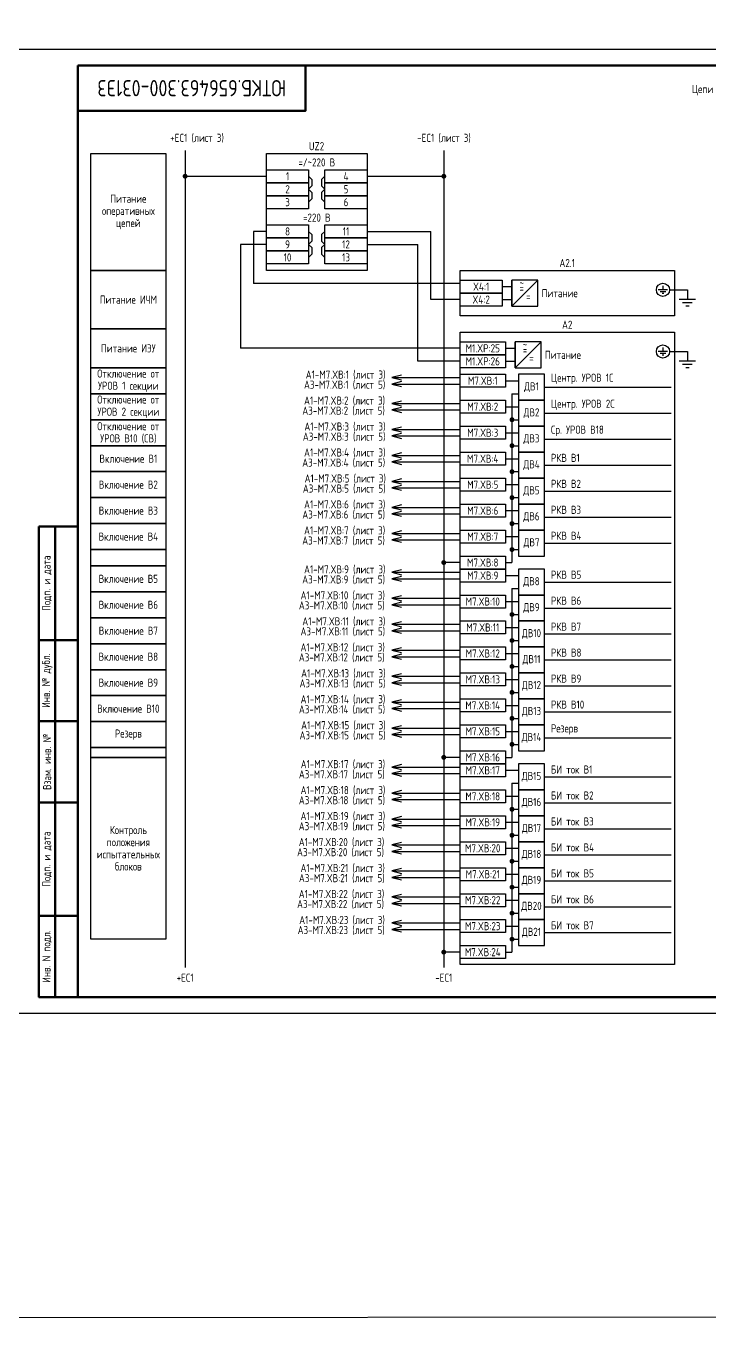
# Model space of a CAD drawing. Header units: millimetres. Extents: x -1043 to 5194, y -96 to 1568.
# Drawn here: x 1264 to 1474.2, y -96 to 304.1 of the extents above; entities that cross this region are included whole.
import ezdxf

# ---------------------------------------------------------------- set-up
doc = ezdxf.new("R2010")
doc.units = ezdxf.units.MM
doc.styles.add('Gost_type_A', font='GOST_A.TTF')

# ---------------------------------------------------------------- blocks, each defined once
blk = doc.blocks.new('Штамп угловой верхний')
at = {"lineweight": 50}
blk.add_lwpolyline([(0, 0), (70, 0), (70, -14), (0, -14)], close=True, dxfattribs=at)
blk = doc.blocks.new('Формат_А3')
blk.add_lwpolyline([(-420, 297), (0, 297), (0, 0), (-420, 0)], close=True)
at = {"lineweight": 50}
blk.add_lwpolyline([(-400, 292), (-5, 292), (-5, 5), (-400, 5)], close=True, dxfattribs=at)
blk = doc.blocks.new('Штамп левый нижний')
at = {"lineweight": 50}
for points in [[(-12, 145), (-7, 145), (-7, 110), (-12, 110)], [(-7, 145), (0, 145), (0, 110), (-7, 110)], [(-12, 110), (-7, 110), (-7, 85), (-12, 85)], [(-7, 110), (0, 110), (0, 85), (-7, 85)], [(-12, 85), (-7, 85), (-7, 60), (-12, 60)], [(-7, 85), (0, 85), (0, 60), (-7, 60)], [(-12, 60), (-7, 60), (-7, 25), (-12, 25)], [(-7, 60), (0, 60), (0, 25), (-7, 25)], [(-12, 25), (-7, 25), (-7, 0), (-12, 0)], [(-7, 25), (0, 25), (0, 0), (-7, 0)]]:
    blk.add_lwpolyline(points, close=True, dxfattribs=at)
at = {"char_height": 2.5, "attachment_point": 5, "rotation": 90, "style": 'Gost_type_A'}
for s, insert, width in [('Подп. и дата', (-9.5, 127.5), 35), ('Инв. № дубл.', (-9.5, 97.5), 25), ('Взам. инв. №', (-9.5, 72.5), 25), ('Подп. и дата', (-9.5, 42.5), 35), ('Инв. N подл.', (-9.5, 12.5), 25)]:
    blk.add_mtext(s, dxfattribs=dict(at, insert=insert, width=width))
blk = doc.blocks.new('POINT')
at = {"const_width": 0.75}
blk.add_lwpolyline([(-0.375, 0, 1), (0.375, 0, 1)], format="xyb", close=True, dxfattribs=at)

msp = doc.modelspace()

# ---------------------------------------------------------------- linework, layer by layer
for p, q in [((1313, 265.74), (1313, 14.17)), ((1392.59, 265.74), (1392.59, 14.17)), ((1312.98, 257.86), (1338, 257.86)), ((1369, 257.86), (1392.61, 257.86)), ((1338, 240.86), (1334, 240.86)), ((1334, 240.86), (1334, 224.86)), ((1369, 240.86), (1388.59, 240.86)), ((1388.59, 219.86), (1388.59, 240.86)), ((1330, 236.86), (1330, 204.86)), ((1338, 236.86), (1330, 236.86)), ((1369, 236.86), (1384.59, 236.86)), ((1384.59, 200.86), (1384.59, 236.86)), ((1397.59, 224.86), (1334, 224.86)), ((1413.59, 217.86), (1413.59, 225.86)), ((1413.59, 217.86), (1421.59, 225.86)), ((1462.08, 222.86), (1467.59, 222.86)), ((1397.59, 219.86), (1388.59, 219.86)), ((1397.59, 204.86), (1330, 204.86)), ((1414.59, 198.86), (1414.59, 206.86)), ((1414.59, 198.86), (1422.59, 206.86)), ((1397.59, 200.86), (1384.59, 200.86)), ((1462.08, 203.86), (1467.59, 203.86)), ((1376.59, 195.86), (1397.59, 195.86)), ((1376.59, 193.86), (1397.59, 193.86)), ((1411.59, 194.86), (1415.59, 194.86)), ((1423.59, 192.86), (1462.59, 192.86)), ((1413.59, 190.86), (1415.59, 190.86)), ((1413.59, 190.86), (1413.59, 138.86)), ((1376.59, 187.86), (1397.59, 187.86)), ((1376.59, 185.86), (1397.59, 185.86)), ((1411.59, 186.86), (1415.59, 186.86)), ((1423.59, 184.86), (1462.59, 184.86)), ((1413.59, 182.86), (1415.59, 182.86)), ((1376.59, 179.86), (1397.59, 179.86)), ((1376.59, 177.86), (1397.59, 177.86)), ((1411.59, 178.86), (1415.59, 178.86)), ((1423.59, 176.86), (1462.59, 176.86)), ((1413.59, 174.86), (1415.59, 174.86)), ((1376.59, 171.86), (1397.59, 171.86)), ((1376.59, 169.86), (1397.59, 169.86)), ((1411.59, 170.86), (1415.59, 170.86)), ((1423.59, 168.86), (1462.59, 168.86)), ((1413.59, 166.86), (1415.59, 166.86)), ((1376.59, 163.86), (1397.59, 163.86)), ((1376.59, 161.86), (1397.59, 161.86)), ((1411.59, 162.86), (1415.59, 162.86)), ((1423.59, 160.86), (1462.59, 160.86)), ((1413.59, 158.86), (1415.59, 158.86)), ((1376.59, 155.86), (1397.59, 155.86)), ((1376.59, 153.86), (1397.59, 153.86)), ((1411.59, 154.86), (1415.59, 154.86)), ((1423.59, 152.86), (1462.59, 152.86)), ((1413.59, 150.86), (1415.59, 150.86)), ((1376.59, 147.86), (1397.59, 147.86)), ((1376.59, 145.86), (1397.59, 145.86)), ((1411.59, 146.86), (1415.59, 146.86)), ((1423.59, 144.86), (1462.59, 144.86)), ((1413.59, 142.86), (1415.59, 142.86)), ((1397.59, 138.86), (1392.59, 138.86)), ((1411.59, 138.86), (1413.59, 138.86)), ((1376.59, 135.86), (1397.59, 135.86)), ((1376.59, 133.86), (1397.59, 133.86)), ((1411.59, 134.86), (1415.59, 134.86)), ((1423.59, 132.86), (1462.59, 132.86)), ((1413.59, 130.86), (1415.59, 130.86)), ((1413.59, 130.86), (1413.59, 78.86)), ((1376.59, 127.86), (1397.59, 127.86)), ((1376.59, 125.86), (1397.59, 125.86)), ((1411.59, 126.86), (1415.59, 126.86)), ((1423.59, 124.86), (1462.59, 124.86)), ((1413.59, 122.86), (1415.59, 122.86)), ((1376.59, 119.86), (1397.59, 119.86)), ((1376.59, 117.86), (1397.59, 117.86)), ((1411.59, 118.86), (1415.59, 118.86)), ((1423.59, 116.86), (1462.59, 116.86)), ((1413.59, 114.86), (1415.59, 114.86)), ((1376.59, 111.86), (1397.59, 111.86)), ((1376.59, 109.86), (1397.59, 109.86)), ((1411.59, 110.86), (1415.59, 110.86)), ((1423.59, 108.86), (1462.59, 108.86)), ((1413.59, 106.86), (1415.59, 106.86)), ((1376.59, 103.86), (1397.59, 103.86)), ((1376.59, 101.86), (1397.59, 101.86)), ((1411.59, 102.86), (1415.59, 102.86)), ((1423.59, 100.86), (1462.59, 100.86)), ((1413.59, 98.86), (1415.59, 98.86)), ((1376.59, 95.86), (1397.59, 95.86)), ((1376.59, 93.86), (1397.59, 93.86)), ((1411.59, 94.86), (1415.59, 94.86)), ((1423.59, 92.86), (1462.59, 92.86)), ((1413.59, 90.86), (1415.59, 90.86)), ((1376.59, 87.86), (1397.59, 87.86)), ((1376.59, 85.86), (1397.59, 85.86)), ((1411.59, 86.86), (1415.59, 86.86)), ((1411.59, 86.86), (1413.59, 86.86)), ((1423.59, 84.86), (1462.59, 84.86)), ((1413.59, 82.86), (1415.59, 82.86)), ((1397.59, 78.86), (1392.59, 78.86)), ((1411.59, 78.86), (1413.59, 78.86)), ((1376.59, 75.86), (1397.59, 75.86)), ((1376.59, 73.86), (1397.59, 73.86)), ((1411.59, 74.86), (1415.59, 74.86)), ((1423.59, 72.86), (1462.59, 72.86)), ((1413.59, 70.86), (1415.59, 70.86)), ((1413.59, 70.86), (1413.59, 18.86)), ((1376.59, 67.86), (1397.59, 67.86)), ((1376.59, 65.86), (1397.59, 65.86)), ((1411.59, 66.86), (1415.59, 66.86)), ((1423.59, 64.86), (1462.59, 64.86)), ((1413.59, 62.86), (1415.59, 62.86)), ((1376.59, 59.86), (1397.59, 59.86)), ((1376.59, 57.86), (1397.59, 57.86)), ((1411.59, 58.86), (1415.59, 58.86)), ((1423.59, 56.86), (1462.59, 56.86)), ((1413.59, 54.86), (1415.59, 54.86)), ((1376.59, 51.86), (1397.59, 51.86)), ((1376.59, 49.86), (1397.59, 49.86)), ((1411.59, 50.86), (1415.59, 50.86)), ((1423.59, 48.86), (1462.59, 48.86)), ((1413.59, 46.86), (1415.59, 46.86)), ((1376.59, 43.86), (1397.59, 43.86)), ((1376.59, 41.86), (1397.59, 41.86)), ((1411.59, 42.86), (1415.59, 42.86)), ((1423.59, 40.86), (1462.59, 40.86)), ((1413.59, 38.86), (1415.59, 38.86)), ((1376.59, 35.86), (1397.59, 35.86)), ((1376.59, 33.86), (1397.59, 33.86)), ((1411.59, 34.86), (1415.59, 34.86)), ((1423.59, 32.86), (1462.59, 32.86)), ((1413.59, 30.86), (1415.59, 30.86)), ((1376.59, 27.86), (1397.59, 27.86)), ((1376.59, 25.86), (1397.59, 25.86)), ((1411.59, 26.86), (1415.59, 26.86)), ((1423.59, 24.86), (1462.59, 24.86)), ((1413.59, 22.86), (1415.59, 22.86)), ((1397.59, 18.86), (1392.59, 18.86)), ((1411.59, 18.86), (1413.59, 18.86))]:
    msp.add_line(p, q)
at = {"ltscale": 4.32}
for p, q in [((1460.06, 224.14), (1460.06, 222.86)), ((1461.48, 222.86), (1458.63, 222.86)), ((1460.91, 222.29), (1459.2, 222.29)), ((1460.34, 221.72), (1459.77, 221.72)), ((1467.59, 222.86), (1467.59, 219.86)), ((1467.59, 222.86), (1467.59, 219.86)), ((1470.09, 219.86), (1465.09, 219.86)), ((1469.09, 218.86), (1466.09, 218.86)), ((1468.09, 217.86), (1467.09, 217.86)), ((1468.09, 217.86), (1467.09, 217.86)), ((1460.06, 205.14), (1460.06, 203.86)), ((1461.48, 203.86), (1458.63, 203.86)), ((1460.91, 203.29), (1459.2, 203.29)), ((1460.34, 202.72), (1459.77, 202.72)), ((1470.09, 200.86), (1465.09, 200.86)), ((1467.59, 203.86), (1467.59, 200.86)), ((1467.59, 203.86), (1467.59, 200.86)), ((1469.09, 199.86), (1466.09, 199.86)), ((1468.09, 198.86), (1467.09, 198.86)), ((1468.09, 198.86), (1467.09, 198.86))]:
    msp.add_line(p, q, dxfattribs=at)
at = {"ltscale": 4}
for p, q in [((1410.59, 223.86), (1413.59, 223.86)), ((1410.59, 219.86), (1413.59, 219.86)), ((1411.59, 204.86), (1414.59, 204.86)), ((1411.59, 200.86), (1414.59, 200.86))]:
    msp.add_line(p, q, dxfattribs=at)
for points in [[(-1042.57, 612), (5193.89, 618), (5193.89, -90), (-1042.57, -96)], [(1307, 228.86), (1284, 228.86), (1284, 264.86), (1307, 264.86)], [(1338, 264.86), (1369, 264.86), (1369, 228.86), (1338, 228.86)], [(1338, 259.86), (1351, 259.86), (1351, 255.86), (1338, 255.86)], [(1356, 259.86), (1369, 259.86), (1369, 255.86), (1356, 255.86)], [(1338, 255.86), (1351, 255.86), (1351, 251.86), (1338, 251.86)], [(1356, 255.86), (1369, 255.86), (1369, 251.86), (1356, 251.86)], [(1338, 251.86), (1351, 251.86), (1351, 247.86), (1338, 247.86)], [(1356, 251.86), (1369, 251.86), (1369, 247.86), (1356, 247.86)], [(1338, 242.86), (1351, 242.86), (1351, 238.86), (1338, 238.86)], [(1356, 242.86), (1369, 242.86), (1369, 238.86), (1356, 238.86)], [(1338, 238.86), (1351, 238.86), (1351, 234.86), (1338, 234.86)], [(1356, 238.86), (1369, 238.86), (1369, 234.86), (1356, 234.86)], [(1338, 234.86), (1351, 234.86), (1351, 230.86), (1338, 230.86)], [(1356, 234.86), (1369, 234.86), (1369, 230.86), (1356, 230.86)], [(1307, 210.86), (1284, 210.86), (1284, 228.86), (1307, 228.86)], [(1397.59, 228.86), (1463.59, 228.86), (1463.59, 214.86), (1397.59, 214.86)], [(1397.59, 225.86), (1410.59, 225.86), (1410.59, 221.86), (1397.59, 221.86)], [(1397.59, 221.86), (1410.59, 221.86), (1410.59, 217.86), (1397.59, 217.86)], [(1307, 198.86), (1284, 198.86), (1284, 210.86), (1307, 210.86)], [(1397.59, 209.86), (1463.59, 209.86), (1463.59, 15.09), (1397.59, 15.09)], [(1397.59, 206.86), (1411.59, 206.86), (1411.59, 202.86), (1397.59, 202.86)], [(1397.59, 202.86), (1411.59, 202.86), (1411.59, 198.86), (1397.59, 198.86)], [(1307, 190.86), (1284, 190.86), (1284, 198.86), (1307, 198.86)], [(1397.59, 196.86), (1411.59, 196.86), (1411.59, 192.86), (1397.59, 192.86)], [(1307, 182.86), (1284, 182.86), (1284, 190.86), (1307, 190.86)], [(1397.59, 188.86), (1411.59, 188.86), (1411.59, 184.86), (1397.59, 184.86)], [(1307, 174.86), (1284, 174.86), (1284, 182.86), (1307, 182.86)], [(1397.59, 180.86), (1411.59, 180.86), (1411.59, 176.86), (1397.59, 176.86)], [(1307, 166.86), (1284, 166.86), (1284, 174.86), (1307, 174.86)], [(1397.59, 172.86), (1411.59, 172.86), (1411.59, 168.86), (1397.59, 168.86)], [(1307, 158.86), (1284, 158.86), (1284, 166.86), (1307, 166.86)], [(1397.59, 164.86), (1411.59, 164.86), (1411.59, 160.86), (1397.59, 160.86)], [(1307, 150.86), (1284, 150.86), (1284, 158.86), (1307, 158.86)], [(1397.59, 156.86), (1411.59, 156.86), (1411.59, 152.86), (1397.59, 152.86)], [(1307, 142.86), (1284, 142.86), (1284, 150.86), (1307, 150.86)], [(1397.59, 148.86), (1411.59, 148.86), (1411.59, 144.86), (1397.59, 144.86)], [(1307, 137.86), (1284, 137.86), (1284, 142.86), (1307, 142.86)], [(1397.59, 140.86), (1411.59, 140.86), (1411.59, 136.86), (1397.59, 136.86)], [(1307, 129.86), (1284, 129.86), (1284, 137.86), (1307, 137.86)], [(1397.59, 136.86), (1411.59, 136.86), (1411.59, 132.86), (1397.59, 132.86)], [(1307, 121.86), (1284, 121.86), (1284, 129.86), (1307, 129.86)], [(1397.59, 128.86), (1411.59, 128.86), (1411.59, 124.86), (1397.59, 124.86)], [(1307, 113.86), (1284, 113.86), (1284, 121.86), (1307, 121.86)], [(1397.59, 120.86), (1411.59, 120.86), (1411.59, 116.86), (1397.59, 116.86)], [(1307, 105.86), (1284, 105.86), (1284, 113.86), (1307, 113.86)], [(1397.59, 112.86), (1411.59, 112.86), (1411.59, 108.86), (1397.59, 108.86)], [(1307, 97.86), (1284, 97.86), (1284, 105.86), (1307, 105.86)], [(1397.59, 104.86), (1411.59, 104.86), (1411.59, 100.86), (1397.59, 100.86)], [(1307, 89.86), (1284, 89.86), (1284, 97.86), (1307, 97.86)], [(1397.59, 96.86), (1411.59, 96.86), (1411.59, 92.86), (1397.59, 92.86)], [(1307, 81.86), (1284, 81.86), (1284, 89.86), (1307, 89.86)], [(1397.59, 88.86), (1411.59, 88.86), (1411.59, 84.86), (1397.59, 84.86)], [(1307, 78.86), (1284, 78.86), (1284, 81.86), (1307, 81.86)], [(1397.59, 80.86), (1411.59, 80.86), (1411.59, 76.86), (1397.59, 76.86)], [(1307, 22.86), (1284, 22.86), (1284, 78.86), (1307, 78.86)], [(1397.59, 76.86), (1411.59, 76.86), (1411.59, 72.86), (1397.59, 72.86)], [(1397.59, 68.86), (1411.59, 68.86), (1411.59, 64.86), (1397.59, 64.86)], [(1397.59, 60.86), (1411.59, 60.86), (1411.59, 56.86), (1397.59, 56.86)], [(1397.59, 52.86), (1411.59, 52.86), (1411.59, 48.86), (1397.59, 48.86)], [(1397.59, 44.86), (1411.59, 44.86), (1411.59, 40.86), (1397.59, 40.86)], [(1397.59, 36.86), (1411.59, 36.86), (1411.59, 32.86), (1397.59, 32.86)], [(1397.59, 28.86), (1411.59, 28.86), (1411.59, 24.86), (1397.59, 24.86)], [(1397.59, 20.86), (1411.59, 20.86), (1411.59, 16.86), (1397.59, 16.86)]]:
    msp.add_lwpolyline(points, close=True)
for points in [[(1351, 257.86), (1352, 256.86), (1352, 254.86), (1351, 253.86)], [(1356, 257.86), (1355, 256.86), (1355, 254.86), (1356, 253.86)], [(1351, 253.86), (1352, 252.86), (1352, 250.86), (1351, 249.86)], [(1356, 253.86), (1355, 252.86), (1355, 250.86), (1356, 249.86)], [(1351, 240.86), (1352, 239.86), (1352, 237.86), (1351, 236.86)], [(1356, 240.86), (1355, 239.86), (1355, 237.86), (1356, 236.86)], [(1351, 236.86), (1352, 235.86), (1352, 233.86), (1351, 232.86)], [(1356, 236.86), (1355, 235.86), (1355, 233.86), (1356, 232.86)], [(1379.59, 196.61), (1376.59, 195.86), (1379.59, 195.11)], [(1379.59, 194.61), (1376.59, 193.86), (1379.59, 193.11)], [(1379.59, 188.61), (1376.59, 187.86), (1379.59, 187.11)], [(1379.59, 186.61), (1376.59, 185.86), (1379.59, 185.11)], [(1379.59, 180.61), (1376.59, 179.86), (1379.59, 179.11)], [(1379.59, 178.61), (1376.59, 177.86), (1379.59, 177.11)], [(1379.59, 172.61), (1376.59, 171.86), (1379.59, 171.11)], [(1379.59, 170.61), (1376.59, 169.86), (1379.59, 169.11)], [(1379.59, 164.61), (1376.59, 163.86), (1379.59, 163.11)], [(1379.59, 162.61), (1376.59, 161.86), (1379.59, 161.11)], [(1379.59, 156.61), (1376.59, 155.86), (1379.59, 155.11)], [(1379.59, 154.61), (1376.59, 153.86), (1379.59, 153.11)], [(1379.59, 148.61), (1376.59, 147.86), (1379.59, 147.11)], [(1379.59, 146.61), (1376.59, 145.86), (1379.59, 145.11)], [(1379.59, 136.61), (1376.59, 135.86), (1379.59, 135.11)], [(1379.59, 134.61), (1376.59, 133.86), (1379.59, 133.11)], [(1379.59, 128.61), (1376.59, 127.86), (1379.59, 127.11)], [(1379.59, 126.61), (1376.59, 125.86), (1379.59, 125.11)], [(1379.59, 120.61), (1376.59, 119.86), (1379.59, 119.11)], [(1379.59, 118.61), (1376.59, 117.86), (1379.59, 117.11)], [(1379.59, 112.61), (1376.59, 111.86), (1379.59, 111.11)], [(1379.59, 110.61), (1376.59, 109.86), (1379.59, 109.11)], [(1379.59, 104.61), (1376.59, 103.86), (1379.59, 103.11)], [(1379.59, 102.61), (1376.59, 101.86), (1379.59, 101.11)], [(1379.59, 96.61), (1376.59, 95.86), (1379.59, 95.11)], [(1379.59, 94.61), (1376.59, 93.86), (1379.59, 93.11)], [(1379.59, 88.61), (1376.59, 87.86), (1379.59, 87.11)], [(1379.59, 86.61), (1376.59, 85.86), (1379.59, 85.11)], [(1379.59, 76.61), (1376.59, 75.86), (1379.59, 75.11)], [(1379.59, 74.61), (1376.59, 73.86), (1379.59, 73.11)], [(1379.59, 68.61), (1376.59, 67.86), (1379.59, 67.11)], [(1379.59, 66.61), (1376.59, 65.86), (1379.59, 65.11)], [(1379.59, 60.61), (1376.59, 59.86), (1379.59, 59.11)], [(1379.59, 58.61), (1376.59, 57.86), (1379.59, 57.11)], [(1379.59, 52.61), (1376.59, 51.86), (1379.59, 51.11)], [(1379.59, 50.61), (1376.59, 49.86), (1379.59, 49.11)], [(1379.59, 44.61), (1376.59, 43.86), (1379.59, 43.11)], [(1379.59, 42.61), (1376.59, 41.86), (1379.59, 41.11)], [(1379.59, 36.61), (1376.59, 35.86), (1379.59, 35.11)], [(1379.59, 34.61), (1376.59, 33.86), (1379.59, 33.11)], [(1379.59, 28.61), (1376.59, 27.86), (1379.59, 27.11)], [(1379.59, 26.61), (1376.59, 25.86), (1379.59, 25.11)]]:
    msp.add_lwpolyline(points)
for points in [[(1413.59, 217.86), (1421.59, 217.86), (1421.59, 225.86), (1413.59, 225.86)], [(1414.59, 198.86), (1422.59, 198.86), (1422.59, 206.86), (1414.59, 206.86)], [(1415.59, 188.86), (1423.59, 188.86), (1423.59, 196.86), (1415.59, 196.86)], [(1415.59, 180.86), (1423.59, 180.86), (1423.59, 188.86), (1415.59, 188.86)], [(1415.59, 172.86), (1423.59, 172.86), (1423.59, 180.86), (1415.59, 180.86)], [(1415.59, 164.86), (1423.59, 164.86), (1423.59, 172.86), (1415.59, 172.86)], [(1415.59, 156.86), (1423.59, 156.86), (1423.59, 164.86), (1415.59, 164.86)], [(1415.59, 148.86), (1423.59, 148.86), (1423.59, 156.86), (1415.59, 156.86)], [(1415.59, 140.86), (1423.59, 140.86), (1423.59, 148.86), (1415.59, 148.86)], [(1415.59, 128.86), (1423.59, 128.86), (1423.59, 136.86), (1415.59, 136.86)], [(1415.59, 120.86), (1423.59, 120.86), (1423.59, 128.86), (1415.59, 128.86)], [(1415.59, 112.86), (1423.59, 112.86), (1423.59, 120.86), (1415.59, 120.86)], [(1415.59, 104.86), (1423.59, 104.86), (1423.59, 112.86), (1415.59, 112.86)], [(1415.59, 96.86), (1423.59, 96.86), (1423.59, 104.86), (1415.59, 104.86)], [(1415.59, 88.86), (1423.59, 88.86), (1423.59, 96.86), (1415.59, 96.86)], [(1415.59, 80.86), (1423.59, 80.86), (1423.59, 88.86), (1415.59, 88.86)], [(1415.59, 68.86), (1423.59, 68.86), (1423.59, 76.86), (1415.59, 76.86)], [(1415.59, 60.86), (1423.59, 60.86), (1423.59, 68.86), (1415.59, 68.86)], [(1415.59, 52.86), (1423.59, 52.86), (1423.59, 60.86), (1415.59, 60.86)], [(1415.59, 44.86), (1423.59, 44.86), (1423.59, 52.86), (1415.59, 52.86)], [(1415.59, 36.86), (1423.59, 36.86), (1423.59, 44.86), (1415.59, 44.86)], [(1415.59, 28.86), (1423.59, 28.86), (1423.59, 36.86), (1415.59, 36.86)], [(1415.59, 20.86), (1423.59, 20.86), (1423.59, 28.86), (1415.59, 28.86)]]:
    msp.add_lwpolyline(points, close=True, dxfattribs=at)
for centre in [(1460.06, 222.86), (1460.06, 203.86)]:
    msp.add_circle(centre, 2.02)

# ---------------------------------------------------------------- block references
for name, p in [('Формат_А3', (1680, 0)), ('Штамп угловой верхний', (1280, 292)), ('POINT', (1413.59, 182.86)), ('POINT', (1413.59, 174.86)), ('POINT', (1413.59, 166.86)), ('POINT', (1413.59, 158.86)), ('Штамп левый нижний', (1280, 5)), ('POINT', (1413.59, 150.86)), ('POINT', (1413.59, 142.86)), ('POINT', (1392.59, 138.86)), ('POINT', (1413.59, 122.86)), ('POINT', (1413.59, 114.86)), ('POINT', (1413.59, 106.86)), ('POINT', (1413.59, 98.86)), ('POINT', (1413.59, 90.86)), ('POINT', (1413.59, 82.86)), ('POINT', (1392.59, 78.86)), ('POINT', (1413.59, 62.86)), ('POINT', (1413.59, 54.86)), ('POINT', (1413.59, 46.86)), ('POINT', (1413.59, 38.86)), ('POINT', (1413.59, 30.86)), ('POINT', (1413.59, 22.86)), ('POINT', (1392.59, 18.86))]:
    msp.add_blockref(name, p)
at = {"rotation": 180}
for p in [(1312.98, 257.86), (1392.61, 257.86)]:
    msp.add_blockref('POINT', p, dxfattribs=at)

# ---------------------------------------------------------------- texts
at = {"insert": (1315, 285), "char_height": 5, "width": 70, "attachment_point": 5, "rotation": 180, "style": 'Gost_type_A'}
msp.add_mtext('ЮТКБ.656463.300-031Э3', dxfattribs=at)
at = {"char_height": 2.5, "style": 'Gost_type_A'}
for s, insert, width, attachment_point, line_spacing_factor in [('Цепи оперативного тока', (1484.82, 284.36), 395, 5, 0.9), ('UZ2', (1353.43, 265.86), 31, 8, 0.9), ('=/~220 В', (1353.5, 260.86), 31, 8, 0.9), ('Питание оперативных цепей', (1295.5, 246.86), 23, 5, 0.9), ('=220 В', (1353.5, 243.86), 31, 8, 0.9), ('A2.1', (1430.59, 229.86), 66, 8, 0.9), ('Питание ИЧМ', (1295.5, 219.86), 23, 5, 0.9), ('A2', (1430.59, 210.86), 66, 8, 0.9), ('Питание ИЭУ', (1295.5, 204.86), 23, 5, 0.9), ('Отключение от УРОВ 1 секции', (1295.5, 194.86), 23, 5, 0.9), ('A1-M7.XВ:1 (лист 3)', (1350.09, 196.64), 31, 4, 0.8), ('A3-M7.XВ:1 (лист 5)', (1349.57, 193.53), 31, 4, 0.8), ('Отключение от УРОВ 2 секции', (1295.5, 186.86), 23, 5, 0.9), ('A1-M7.XВ:2 (лист 3)', (1349.59, 188.64), 31, 4, 0.8), ('A3-M7.XВ:2 (лист 5)', (1349.05, 185.53), 31, 4, 0.8), ('Отключение от УРОВ В10 (СВ)', (1295.5, 178.86), 23, 5, 0.9), ('A1-M7.XВ:3 (лист 3)', (1349.68, 180.64), 31, 4, 0.8), ('A3-M7.XВ:3 (лист 5)', (1349.21, 177.53), 31, 4, 0.8), ('Включение В1', (1295.5, 170.86), 23, 5, 0.9), ('A1-M7.XВ:4 (лист 3)', (1349.59, 172.64), 31, 4, 0.8), ('A3-M7.XВ:4 (лист 5)', (1349.02, 169.53), 31, 4, 0.8), ('Включение В2', (1295.5, 162.86), 23, 5, 0.9), ('A1-M7.XВ:5 (лист 3)', (1349.76, 164.64), 31, 4, 0.8), ('A3-M7.XВ:5 (лист 5)', (1349.21, 161.53), 31, 4, 0.8), ('Включение В3', (1295.5, 154.86), 23, 5, 0.9), ('A1-M7.XВ:6 (лист 3)', (1349.59, 156.64), 31, 4, 0.8), ('A3-M7.XВ:6 (лист 5)', (1349.05, 153.53), 31, 4, 0.8), ('Включение В4', (1295.5, 146.86), 23, 5, 0.9), ('A1-M7.XВ:7 (лист 3)', (1349.59, 148.64), 31, 4, 0.8), ('A3-M7.XВ:7 (лист 5)', (1349.02, 145.53), 31, 4, 0.8), ('A1-M7.XВ:9 (лист 3)', (1349.59, 136.64), 31, 4, 0.8), ('Включение В5', (1295.5, 133.86), 23, 5, 0.9), ('A3-M7.XВ:9 (лист 5)', (1349.02, 133.53), 31, 4, 0.8), ('A1-M7.XВ:10 (лист 3)', (1348.52, 128.64), 31, 4, 0.8), ('Включение В6', (1295.5, 125.86), 23, 5, 0.9), ('A3-M7.XВ:10 (лист 5)', (1347.98, 125.53), 31, 4, 0.8), ('A1-M7.XВ:11 (лист 3)', (1349.05, 120.64), 31, 4, 0.8), ('Включение В7', (1295.5, 117.86), 23, 5, 0.9), ('A3-M7.XВ:11 (лист 5)', (1348.5, 117.53), 31, 4, 0.8), ('A1-M7.XВ:12 (лист 3)', (1348.5, 112.64), 31, 4, 0.8), ('Включение В8', (1295.5, 109.86), 23, 5, 0.9), ('A3-M7.XВ:12 (лист 5)', (1347.98, 109.53), 31, 4, 0.8), ('A1-M7.XВ:13 (лист 3)', (1348.69, 104.64), 31, 4, 0.8), ('Включение В9', (1295.5, 101.86), 23, 5, 0.9), ('A3-M7.XВ:13 (лист 5)', (1348.2, 101.53), 31, 4, 0.8), ('A1-M7.XВ:14 (лист 3)', (1348.52, 96.64), 31, 4, 0.8), ('Включение В10', (1295.5, 93.86), 23, 5, 0.9), ('A3-M7.XВ:14 (лист 5)', (1348, 93.53), 31, 4, 0.8), ('A1-M7.XВ:15 (лист 3)', (1348.69, 88.64), 31, 4, 0.8), ('Резерв', (1295.5, 85.86), 23, 5, 0.9), ('A3-M7.XВ:15 (лист 5)', (1348.2, 85.53), 31, 4, 0.8), ('A1-M7.XВ:17 (лист 3)', (1348.56, 76.64), 31, 4, 0.8), ('A3-M7.XВ:17 (лист 5)', (1347.99, 73.53), 31, 4, 0.8), ('A1-M7.XВ:18 (лист 3)', (1348.52, 68.64), 31, 4, 0.8), ('A3-M7.XВ:18 (лист 5)', (1347.98, 65.53), 31, 4, 0.8), ('A1-M7.XВ:19 (лист 3)', (1348.51, 60.64), 31, 4, 0.8), ('Контроль положения\\Pиспытательных блоков', (1295.5, 50.86), 23, 5, 0.9), ('A3-M7.XВ:19 (лист 5)', (1347.96, 57.53), 31, 4, 0.8), ('A1-M7.XВ:20 (лист 3)', (1347.96, 52.64), 31, 4, 0.8), ('A3-M7.XВ:20 (лист 5)', (1347.43, 49.53), 31, 4, 0.8), ('A1-M7.XВ:21 (лист 3)', (1348.5, 44.64), 31, 4, 0.8), ('A3-M7.XВ:21 (лист 5)', (1348, 41.53), 31, 4, 0.8), ('A1-M7.XВ:22 (лист 3)', (1347.96, 36.64), 31, 4, 0.8), ('A3-M7.XВ:22 (лист 5)', (1347.44, 33.53), 31, 4, 0.8), ('A1-M7.XВ:23 (лист 3)', (1348.1, 28.64), 31, 4, 0.8), ('A3-M7.XВ:23 (лист 5)', (1347.61, 25.53), 31, 4, 0.8)]:
    msp.add_mtext(s, dxfattribs=dict(at, insert=insert, width=width, attachment_point=attachment_point, line_spacing_factor=line_spacing_factor))
for s, insert, width, attachment_point in [('+EC1 (лист 3)', (1316.65, 268.19), 17.3048, 8), ('-EC1 (лист 3)', (1392.65, 268.19), 18.2787, 8), ('1', (1344.5, 257.86), 13, 5), ('4', (1362.5, 257.86), 13, 5), ('2', (1344.5, 253.86), 13, 5), ('5', (1362.5, 253.86), 13, 5), ('3', (1344.5, 249.86), 13, 5), ('6', (1362.5, 249.86), 13, 5), ('8', (1344.5, 240.86), 13, 5), ('11', (1362.5, 240.86), 13, 5), ('9', (1344.5, 236.86), 13, 5), ('12', (1362.5, 236.86), 13, 5), ('10', (1344.5, 232.86), 13, 5), ('13', (1362.5, 232.86), 13, 5), ('X4:1', (1404.09, 223.86), 13, 5), ('~', (1416.59, 224.89), 2.7, 5), ('X4:2', (1404.09, 219.86), 13, 5), ('=', (1416.59, 223.39), 6, 5), ('=', (1418.59, 220.86), 6, 5), ('Питание', (1428.27, 221.84), 11.3452, 5), ('M1.XP:25', (1404.59, 204.86), 13.9956, 5), ('~', (1417.59, 205.89), 2.7, 5), ('=', (1417.59, 204.39), 6, 5), ('Питание', (1429.27, 202.84), 11.3452, 5), ('M1.XP:26', (1404.59, 200.86), 13.9956, 5), ('=', (1419.59, 201.86), 6, 5), ('M7.XВ:1', (1404.59, 194.86), 14, 5), ('Центр. УРОВ 1С', (1425.59, 193.86), 29.668, 7), ('ДВ1', (1419.59, 192.86), 7.9998, 5), ('M7.XВ:2', (1404.59, 186.86), 14, 5), ('Центр. УРОВ 2С', (1425.59, 185.86), 30.6324, 7), ('ДВ2', (1419.59, 184.86), 7.9998, 5), ('M7.XВ:3', (1404.59, 178.86), 14, 5), ('Ср. УРОВ В18', (1425.59, 177.86), 30.6324, 7), ('ДВ3', (1419.59, 176.86), 7.9998, 5), ('M7.XВ:4', (1404.59, 170.86), 14, 5), ('РКВ В1', (1425.59, 169.86), 27.8465, 7), ('ДВ4', (1419.59, 168.86), 7.9998, 5), ('M7.XВ:5', (1404.59, 162.86), 14, 5), ('РКВ В2', (1425.59, 161.86), 27.8465, 7), ('ДВ5', (1419.59, 160.86), 7.9998, 5), ('M7.XВ:6', (1404.59, 154.86), 14, 5), ('РКВ В3', (1425.59, 153.86), 33.5921, 7), ('ДВ6', (1419.59, 152.86), 7.9998, 5), ('M7.XВ:7', (1404.59, 146.86), 14, 5), ('РКВ В4', (1425.59, 145.86), 27.8465, 7), ('ДВ7', (1419.59, 144.86), 7.9998, 5), ('M7.XВ:8', (1404.59, 138.86), 14, 5), ('M7.XВ:9', (1404.59, 134.86), 14, 5), ('РКВ В5', (1425.59, 133.86), 39.1584, 7), ('ДВ8', (1419.59, 132.86), 7.9998, 5), ('M7.XВ:10', (1404.59, 126.86), 14, 5), ('РКВ В6', (1425.59, 125.86), 27.8465, 7), ('ДВ9', (1419.59, 124.86), 7.9998, 5), ('M7.XВ:11', (1404.59, 118.86), 14, 5), ('РКВ В7', (1425.59, 117.86), 36.4793, 7), ('ДВ10', (1419.59, 116.86), 7.9998, 5), ('M7.XВ:12', (1404.59, 110.86), 14, 5), ('РКВ В8', (1425.59, 109.86), 27.8465, 7), ('ДВ11', (1419.59, 108.86), 7.9998, 5), ('M7.XВ:13', (1404.59, 102.86), 14, 5), ('РКВ В9', (1425.59, 101.86), 35.3878, 7), ('ДВ12', (1419.59, 100.86), 7.9998, 5), ('M7.XВ:14', (1404.59, 94.86), 14, 5), ('\\pxsm1;РКВ В10', (1425.59, 93.86), 27.8465, 7), ('ДВ13', (1419.59, 92.86), 7.9998, 5), ('M7.XВ:15', (1404.59, 86.86), 14, 5), ('Резерв', (1425.59, 85.86), 27.8465, 7), ('ДВ14', (1419.59, 84.86), 7.9998, 5), ('M7.XВ:16', (1404.59, 78.86), 14, 5), ('M7.XВ:17', (1404.59, 74.86), 14, 5), ('БИ ток В1', (1425.59, 73.86), 27.8465, 7), ('ДВ15', (1419.59, 72.86), 7.9998, 5), ('M7.XВ:18', (1404.59, 66.86), 14, 5), ('БИ ток В2', (1425.59, 65.86), 35.933, 7), ('ДВ16', (1419.59, 64.86), 7.9998, 5), ('M7.XВ:19', (1404.59, 58.86), 14, 5), ('БИ ток В3', (1425.59, 57.86), 41.868, 7), ('ДВ17', (1419.59, 56.86), 7.9998, 5), ('M7.XВ:20', (1404.59, 50.86), 14, 5), ('БИ ток В4', (1425.59, 49.86), 42.9636, 7), ('ДВ18', (1419.59, 48.86), 7.9998, 5), ('M7.XВ:21', (1404.59, 42.86), 14, 5), ('БИ ток В5', (1425.59, 41.86), 40.0707, 7), ('ДВ19', (1419.59, 40.86), 7.9998, 5), ('M7.XВ:22', (1404.59, 34.86), 14, 5), ('БИ ток В6', (1425.59, 33.86), 38, 7), ('ДВ20', (1419.59, 32.86), 7.9998, 5), ('M7.XВ:23', (1404.59, 26.86), 14, 5), ('БИ ток В7', (1425.59, 25.86), 29.668, 7), ('ДВ21', (1419.59, 24.86), 7.9998, 5), ('M7.XВ:24', (1404.59, 18.86), 14, 5), ('+EC1', (1313, 12.25), 20, 2), ('-EC1 ', (1392.59, 12.25), 20, 2)]:
    msp.add_mtext(s, dxfattribs=dict(at, insert=insert, width=width, attachment_point=attachment_point))

doc.saveas('drawing.dxf')
